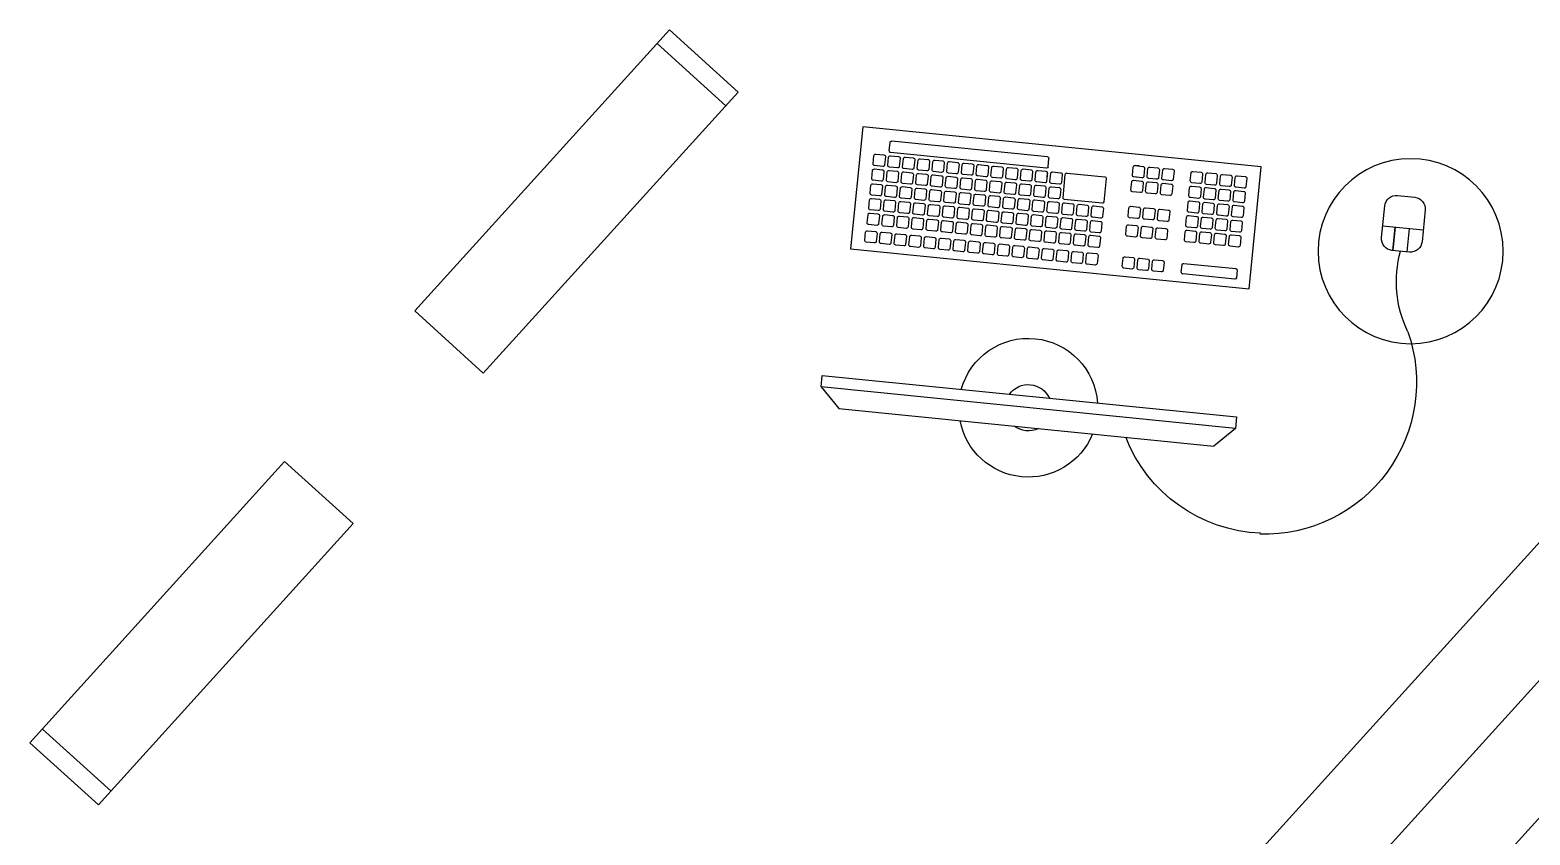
# Model space of a CAD drawing. Extents: x -1.7 to 87, y -33.6 to 19.
# Drawn here: x 74.022 to 75.643, y -11.277 to -10.407 of the extents above; entities that cross this region are included whole.
import ezdxf

# ---------------------------------------------------------------- set-up
doc = ezdxf.new("R2010")
doc.units = 0
doc.layers.add('AR-MOB', color=2, linetype='Continuous')

# ---------------------------------------------------------------- blocks, each defined once
blk = doc.blocks.new('CPU')
at = {"color": 1}
blk.add_line((1.1721, 1.0512), (1.1721, 0.9512), dxfattribs=at)
blk.add_lwpolyline([(0.7821, 0.9512), (1.1921, 0.9512), (1.1921, 1.0512), (0.7821, 1.0512)], close=True, dxfattribs=at)
blk = doc.blocks.new('estacao de trabalho 290 x 150')
at = {"color": 252}
for p, q in [((-0.691, 0.7737), (-0.5904, 0.9098)), ((-0.5808, 0.9046), (-0.5882, 0.9101)), ((-0.681, 0.7663), (-0.5804, 0.9024)), ((-0.5718, 0.898), (-0.5753, 0.9006)), ((-0.6832, 0.7659), (-0.6907, 0.7714)), ((-0.6743, 0.7593), (-0.6777, 0.7619)), ((-0.6921, 0.7463), (-0.7165, 0.7132)), ((-0.6693, 0.7315), (-0.6898, 0.7467)), ((-0.6934, 0.6962), (-0.669, 0.7293)), ((-0.7501, 0.6937), (-0.7475, 0.6972)), ((-0.7162, 0.711), (-0.6957, 0.6958)), ((-0.7401, 0.6863), (-0.7375, 0.6898)), ((-0.7044, 0.5873), (-0.7381, 0.5416)), ((-0.6955, 0.5827), (-0.7022, 0.5876)), ((-0.7289, 0.5348), (-0.6952, 0.5804)), ((-0.7378, 0.5394), (-0.7311, 0.5345))]:
    blk.add_line(p, q, dxfattribs=at)
at = {"color": 2}
for p, q in [((-0.3423, 0.788), (-0.3379, 0.7583)), ((-0.3379, 0.7583), (-0.5801, 0.4305)), ((-0.8789, 0.4551), (-0.905, 0.4198)), ((-0.8666, 0.4291), (-0.887, 0.4442)), ((-0.887, 0.4442), (-0.8666, 0.4291)), ((-0.8758, 0.4167), (-0.8962, 0.4318)), ((-0.6097, 0.426), (-0.5801, 0.4305))]:
    blk.add_line(p, q, dxfattribs=at)
for points in [[(-0.8381, 0.5953), (-0.5809, 0.9435), (-0.4743, 0.8647), (-0.7315, 0.5165)], [(-1.45, 0), (1.45, 0), (1.45, 0.1), (-1.45, 0.1)]]:
    blk.add_lwpolyline(points, close=True, dxfattribs=at)
at = {"color": 252}
for points in [[(-0.5588, 0.9083), (-0.5658, 0.9134, 0.414214), (-0.5684, 0.913), (-0.5736, 0.9061, 0.414214), (-0.5732, 0.9034), (-0.5662, 0.8983, 0.414214), (-0.5636, 0.8987), (-0.5584, 0.9057, 0.414214)], [(-0.5683, 0.8954), (-0.5753, 0.9006, 0.414214), (-0.5779, 0.9002), (-0.5831, 0.8932, 0.414214), (-0.5827, 0.8906), (-0.5757, 0.8854, 0.414214), (-0.5731, 0.8858), (-0.5679, 0.8928, 0.414214)], [(-0.546, 0.8988), (-0.5529, 0.9039, 0.414214), (-0.5556, 0.9035), (-0.5607, 0.8966, 0.414214), (-0.5603, 0.8939), (-0.5533, 0.8888, 0.414214), (-0.5507, 0.8892), (-0.5456, 0.8962, 0.414214)], [(-0.5331, 0.8893), (-0.54, 0.8944, 0.414214), (-0.5427, 0.894), (-0.5478, 0.8871, 0.414214), (-0.5474, 0.8844), (-0.5405, 0.8793, 0.414214), (-0.5378, 0.8797), (-0.5327, 0.8866, 0.414214)], [(-0.5778, 0.8826), (-0.5848, 0.8877, 0.414214), (-0.5874, 0.8873), (-0.5926, 0.8804, 0.414214), (-0.5922, 0.8777), (-0.5852, 0.8726, 0.414214), (-0.5826, 0.873), (-0.5774, 0.8799, 0.414214)], [(-0.565, 0.8731), (-0.5719, 0.8782, 0.414214), (-0.5746, 0.8778), (-0.5797, 0.8708, 0.414214), (-0.5793, 0.8682), (-0.5724, 0.8631, 0.414214), (-0.5697, 0.8635), (-0.5646, 0.8704, 0.414214)], [(-0.5555, 0.8859), (-0.5624, 0.8911, 0.414214), (-0.5651, 0.8907), (-0.5702, 0.8837, 0.414214), (-0.5698, 0.8811), (-0.5629, 0.8759, 0.414214), (-0.5602, 0.8763), (-0.5551, 0.8833, 0.414214)], [(-0.5426, 0.8764), (-0.5495, 0.8816, 0.414214), (-0.5522, 0.8812), (-0.5573, 0.8742, 0.414214), (-0.5569, 0.8716), (-0.55, 0.8664, 0.414214), (-0.5473, 0.8668), (-0.5422, 0.8738, 0.414214)], [(-0.5202, 0.8798), (-0.5272, 0.8849, 0.414214), (-0.5298, 0.8845), (-0.535, 0.8776, 0.414214), (-0.5346, 0.8749), (-0.5276, 0.8698, 0.414214), (-0.525, 0.8702), (-0.5198, 0.8771, 0.414214)], [(-0.5073, 0.8703), (-0.5143, 0.8754, 0.414214), (-0.5169, 0.875), (-0.5221, 0.8681, 0.414214), (-0.5217, 0.8654), (-0.5147, 0.8603, 0.414214), (-0.5121, 0.8607), (-0.507, 0.8676, 0.414214)], [(-0.5969, 0.8568), (-0.6038, 0.862, 0.414214), (-0.6065, 0.8616), (-0.6116, 0.8546, 0.414214), (-0.6112, 0.852), (-0.6042, 0.8468, 0.414214), (-0.6016, 0.8472), (-0.5965, 0.8542, 0.414214)], [(-0.5873, 0.8697), (-0.5943, 0.8748, 0.414214), (-0.5969, 0.8744), (-0.6021, 0.8675, 0.414214), (-0.6017, 0.8648), (-0.5947, 0.8597, 0.414214), (-0.5921, 0.8601), (-0.5869, 0.8671, 0.414214)], [(-0.5745, 0.8602), (-0.5814, 0.8653, 0.414214), (-0.5841, 0.8649), (-0.5892, 0.858, 0.414214), (-0.5888, 0.8553), (-0.5819, 0.8502, 0.414214), (-0.5792, 0.8506), (-0.5741, 0.8575, 0.414214)], [(-0.5521, 0.8636), (-0.5591, 0.8687, 0.414214), (-0.5617, 0.8683), (-0.5668, 0.8613, 0.414214), (-0.5664, 0.8587), (-0.5595, 0.8536, 0.414214), (-0.5568, 0.8539), (-0.5517, 0.8609, 0.414214)], [(-0.5392, 0.854), (-0.5462, 0.8592, 0.414214), (-0.5488, 0.8588), (-0.554, 0.8518, 0.414214), (-0.5536, 0.8492), (-0.5466, 0.844, 0.414214), (-0.544, 0.8444), (-0.5388, 0.8514, 0.414214)], [(-0.5297, 0.8669), (-0.5367, 0.8721, 0.414214), (-0.5393, 0.8717), (-0.5445, 0.8647, 0.414214), (-0.5441, 0.8621), (-0.5371, 0.8569, 0.414214), (-0.5345, 0.8573), (-0.5293, 0.8643, 0.414214)], [(-0.5169, 0.8574), (-0.5238, 0.8625, 0.414214), (-0.5265, 0.8621), (-0.5316, 0.8552, 0.414214), (-0.5312, 0.8525), (-0.5242, 0.8474, 0.414214), (-0.5216, 0.8478), (-0.5165, 0.8548, 0.414214)], [(-0.4915, 0.8595), (-0.4985, 0.8646, 0.414214), (-0.5011, 0.8642), (-0.5063, 0.8573, 0.414214), (-0.5059, 0.8546), (-0.4989, 0.8495, 0.414214), (-0.4963, 0.8499), (-0.4911, 0.8569, 0.414214)], [(-0.6064, 0.844), (-0.6133, 0.8491, 0.414214), (-0.616, 0.8487), (-0.6211, 0.8417, 0.414214), (-0.6207, 0.8391), (-0.6137, 0.834, 0.414214), (-0.6111, 0.8344), (-0.606, 0.8413, 0.414214)], [(-0.584, 0.8473), (-0.5909, 0.8525, 0.414214), (-0.5936, 0.8521), (-0.5987, 0.8451, 0.414214), (-0.5983, 0.8425), (-0.5914, 0.8373, 0.414214), (-0.5887, 0.8377), (-0.5836, 0.8447, 0.414214)], [(-0.5711, 0.8378), (-0.5781, 0.843, 0.414214), (-0.5807, 0.8426), (-0.5859, 0.8356, 0.414214), (-0.5855, 0.833), (-0.5785, 0.8278, 0.414214), (-0.5759, 0.8282), (-0.5707, 0.8352, 0.414214)], [(-0.5616, 0.8507), (-0.5686, 0.8558, 0.414214), (-0.5712, 0.8554), (-0.5763, 0.8485, 0.414214), (-0.5759, 0.8458), (-0.569, 0.8407, 0.414214), (-0.5663, 0.8411), (-0.5612, 0.848, 0.414214)], [(-0.5487, 0.8412), (-0.5557, 0.8463, 0.414214), (-0.5583, 0.8459), (-0.5635, 0.839, 0.414214), (-0.5631, 0.8363), (-0.5561, 0.8312, 0.414214), (-0.5535, 0.8316), (-0.5483, 0.8385, 0.414214)], [(-0.5264, 0.8445), (-0.5333, 0.8497, 0.414214), (-0.536, 0.8493), (-0.5411, 0.8423, 0.414214), (-0.5407, 0.8397), (-0.5338, 0.8345, 0.414214), (-0.5311, 0.8349), (-0.526, 0.8419, 0.414214)], [(-0.501, 0.8466), (-0.508, 0.8518, 0.414214), (-0.5106, 0.8514), (-0.5158, 0.8444, 0.414214), (-0.5154, 0.8418), (-0.5084, 0.8366, 0.414214), (-0.5058, 0.837), (-0.5006, 0.844, 0.414214)], [(-0.6159, 0.8311), (-0.6228, 0.8362, 0.414214), (-0.6255, 0.8358), (-0.6306, 0.8289, 0.414214), (-0.6302, 0.8262), (-0.6233, 0.8211, 0.414214), (-0.6206, 0.8215), (-0.6155, 0.8284, 0.414214)], [(-0.603, 0.8216), (-0.61, 0.8267, 0.414214), (-0.6126, 0.8263), (-0.6177, 0.8194, 0.414214), (-0.6173, 0.8167), (-0.6104, 0.8116, 0.414214), (-0.6077, 0.812), (-0.6026, 0.8189, 0.414214)], [(-0.5935, 0.8345), (-0.6004, 0.8396, 0.414214), (-0.6031, 0.8392), (-0.6082, 0.8322, 0.414214), (-0.6078, 0.8296), (-0.6009, 0.8245, 0.414214), (-0.5982, 0.8249), (-0.5931, 0.8318, 0.414214)], [(-0.5806, 0.8249), (-0.5876, 0.8301, 0.414214), (-0.5902, 0.8297), (-0.5954, 0.8227, 0.414214), (-0.595, 0.8201), (-0.588, 0.8149, 0.414214), (-0.5854, 0.8153), (-0.5802, 0.8223, 0.414214)], [(-0.5582, 0.8283), (-0.5652, 0.8334, 0.414214), (-0.5678, 0.833), (-0.573, 0.8261, 0.414214), (-0.5726, 0.8234), (-0.5656, 0.8183, 0.414214), (-0.563, 0.8187), (-0.5578, 0.8257, 0.414214)], [(-0.5359, 0.8317), (-0.5428, 0.8368, 0.414214), (-0.5455, 0.8364), (-0.5506, 0.8295, 0.414214), (-0.5502, 0.8268), (-0.5433, 0.8217, 0.414214), (-0.5406, 0.8221), (-0.5355, 0.829, 0.414214)], [(-0.5105, 0.8338), (-0.5175, 0.8389, 0.414214), (-0.5201, 0.8385), (-0.5253, 0.8315, 0.414214), (-0.5249, 0.8289), (-0.5179, 0.8238, 0.414214), (-0.5153, 0.8242), (-0.5101, 0.8311, 0.414214)], [(-0.6349, 0.8054), (-0.6418, 0.8105, 0.414214), (-0.6445, 0.8101), (-0.6496, 0.8031, 0.414214), (-0.6492, 0.8005), (-0.6423, 0.7954, 0.414214), (-0.6396, 0.7958), (-0.6345, 0.8027, 0.414214)], [(-0.6254, 0.8182), (-0.6323, 0.8234, 0.414214), (-0.635, 0.823), (-0.6401, 0.816, 0.414214), (-0.6397, 0.8134), (-0.6328, 0.8082, 0.414214), (-0.6301, 0.8086), (-0.625, 0.8156, 0.414214)], [(-0.6125, 0.8087), (-0.6195, 0.8139, 0.414214), (-0.6221, 0.8135), (-0.6272, 0.8065, 0.414214), (-0.6268, 0.8039), (-0.6199, 0.7987, 0.414214), (-0.6172, 0.7991), (-0.6121, 0.8061, 0.414214)], [(-0.5901, 0.8121), (-0.5971, 0.8172, 0.414214), (-0.5997, 0.8168), (-0.6049, 0.8099, 0.414214), (-0.6045, 0.8072), (-0.5975, 0.8021, 0.414214), (-0.5949, 0.8025), (-0.5897, 0.8094, 0.414214)], [(-0.5678, 0.8154), (-0.5747, 0.8206, 0.414214), (-0.5774, 0.8202), (-0.5825, 0.8132, 0.414214), (-0.5821, 0.8106), (-0.5751, 0.8054, 0.414214), (-0.5725, 0.8058), (-0.5674, 0.8128, 0.414214)], [(-0.5549, 0.8059), (-0.5618, 0.8111, 0.414214), (-0.5645, 0.8107), (-0.5696, 0.8037, 0.414214), (-0.5692, 0.8011), (-0.5623, 0.7959, 0.414214), (-0.5596, 0.7963), (-0.5545, 0.8033, 0.414214)], [(-0.5454, 0.8188), (-0.5523, 0.8239, 0.414214), (-0.555, 0.8235), (-0.5601, 0.8166, 0.414214), (-0.5597, 0.8139), (-0.5528, 0.8088, 0.414214), (-0.5501, 0.8092), (-0.545, 0.8162, 0.414214)], [(-0.5295, 0.808), (-0.5365, 0.8132, 0.414214), (-0.5391, 0.8128), (-0.5443, 0.8058, 0.414214), (-0.5439, 0.8032), (-0.5369, 0.798, 0.414214), (-0.5343, 0.7984), (-0.5292, 0.8054, 0.414214)], [(-0.52, 0.8209), (-0.527, 0.826, 0.414214), (-0.5296, 0.8256), (-0.5348, 0.8187, 0.414214), (-0.5344, 0.816), (-0.5274, 0.8109, 0.414214), (-0.5248, 0.8113), (-0.5196, 0.8182, 0.414214)], [(-0.6444, 0.7925), (-0.6513, 0.7976, 0.414214), (-0.654, 0.7972), (-0.6591, 0.7903, 0.414214), (-0.6587, 0.7876), (-0.6518, 0.7825, 0.414214), (-0.6491, 0.7829), (-0.644, 0.7898, 0.414214)], [(-0.622, 0.7958), (-0.629, 0.801, 0.414214), (-0.6316, 0.8006), (-0.6368, 0.7936, 0.414214), (-0.6364, 0.791), (-0.6294, 0.7858, 0.414214), (-0.6268, 0.7862), (-0.6216, 0.7932, 0.414214)], [(-0.5996, 0.7992), (-0.6066, 0.8043, 0.414214), (-0.6092, 0.8039), (-0.6144, 0.797, 0.414214), (-0.614, 0.7943), (-0.607, 0.7892, 0.414214), (-0.6044, 0.7896), (-0.5992, 0.7966, 0.414214)], [(-0.5868, 0.7897), (-0.5937, 0.7948, 0.414214), (-0.5964, 0.7944), (-0.6015, 0.7875, 0.414214), (-0.6011, 0.7848), (-0.5942, 0.7797, 0.414214), (-0.5915, 0.7801), (-0.5864, 0.7871, 0.414214)], [(-0.5773, 0.8026), (-0.5842, 0.8077, 0.414214), (-0.5869, 0.8073), (-0.592, 0.8004, 0.414214), (-0.5916, 0.7977), (-0.5846, 0.7926, 0.414214), (-0.582, 0.793), (-0.5769, 0.7999, 0.414214)], [(-0.5644, 0.7931), (-0.5713, 0.7982, 0.414214), (-0.574, 0.7978), (-0.5791, 0.7908, 0.414214), (-0.5787, 0.7882), (-0.5718, 0.7831, 0.414214), (-0.5691, 0.7835), (-0.564, 0.7904, 0.414214)], [(-0.5391, 0.7952), (-0.546, 0.8003, 0.414214), (-0.5487, 0.7999), (-0.5538, 0.7929, 0.414214), (-0.5534, 0.7903), (-0.5464, 0.7852, 0.414214), (-0.5438, 0.7856), (-0.5387, 0.7925, 0.414214)], [(-0.6539, 0.7796), (-0.6608, 0.7848, 0.414214), (-0.6635, 0.7844), (-0.6686, 0.7774, 0.414214), (-0.6682, 0.7748), (-0.6613, 0.7696, 0.414214), (-0.6586, 0.77), (-0.6535, 0.777, 0.414214)], [(-0.6315, 0.783), (-0.6385, 0.7881, 0.414214), (-0.6411, 0.7877), (-0.6463, 0.7808, 0.414214), (-0.6459, 0.7781), (-0.6389, 0.773, 0.414214), (-0.6363, 0.7734), (-0.6311, 0.7803, 0.414214)], [(-0.6187, 0.7735), (-0.6256, 0.7786, 0.414214), (-0.6283, 0.7782), (-0.6334, 0.7713, 0.414214), (-0.633, 0.7686), (-0.626, 0.7635, 0.414214), (-0.6234, 0.7639), (-0.6183, 0.7708, 0.414214)], [(-0.6091, 0.7863), (-0.6161, 0.7915, 0.414214), (-0.6187, 0.7911), (-0.6239, 0.7841, 0.414214), (-0.6235, 0.7815), (-0.6165, 0.7763, 0.414214), (-0.6139, 0.7767), (-0.6087, 0.7837, 0.414214)], [(-0.5963, 0.7768), (-0.6032, 0.782, 0.414214), (-0.6059, 0.7816), (-0.611, 0.7746, 0.414214), (-0.6106, 0.772), (-0.6037, 0.7668, 0.414214), (-0.601, 0.7672), (-0.5959, 0.7742, 0.414214)], [(-0.5739, 0.7802), (-0.5809, 0.7853, 0.414214), (-0.5835, 0.7849), (-0.5886, 0.778, 0.414214), (-0.5882, 0.7753), (-0.5813, 0.7702, 0.414214), (-0.5786, 0.7706), (-0.5735, 0.7775, 0.414214)], [(-0.5486, 0.7823), (-0.5555, 0.7874, 0.414214), (-0.5582, 0.787), (-0.5633, 0.7801, 0.414214), (-0.5629, 0.7774), (-0.556, 0.7723, 0.414214), (-0.5533, 0.7727), (-0.5482, 0.7796, 0.414214)], [(-0.6634, 0.7667), (-0.6704, 0.7719, 0.414214), (-0.673, 0.7715), (-0.6781, 0.7645, 0.414214), (-0.6777, 0.7619), (-0.6708, 0.7567, 0.414214), (-0.6681, 0.7571), (-0.663, 0.7641, 0.414214)], [(-0.6505, 0.7572), (-0.6575, 0.7624, 0.414214), (-0.6601, 0.762), (-0.6653, 0.755, 0.414214), (-0.6649, 0.7524), (-0.6579, 0.7472, 0.414214), (-0.6553, 0.7476), (-0.6501, 0.7546, 0.414214)], [(-0.641, 0.7701), (-0.648, 0.7752, 0.414214), (-0.6506, 0.7748), (-0.6558, 0.7679, 0.414214), (-0.6554, 0.7652), (-0.6484, 0.7601, 0.414214), (-0.6458, 0.7605), (-0.6406, 0.7675, 0.414214)], [(-0.6282, 0.7606), (-0.6351, 0.7657, 0.414214), (-0.6378, 0.7653), (-0.6429, 0.7584, 0.414214), (-0.6425, 0.7557), (-0.6355, 0.7506, 0.414214), (-0.6329, 0.751), (-0.6278, 0.758, 0.414214)], [(-0.6058, 0.764), (-0.6127, 0.7691, 0.414214), (-0.6154, 0.7687), (-0.6205, 0.7617, 0.414214), (-0.6201, 0.7591), (-0.6132, 0.754, 0.414214), (-0.6105, 0.7544), (-0.6054, 0.7613, 0.414214)], [(-0.5834, 0.7673), (-0.5904, 0.7725, 0.414214), (-0.593, 0.7721), (-0.5981, 0.7651, 0.414214), (-0.5977, 0.7625), (-0.5908, 0.7573, 0.414214), (-0.5881, 0.7577), (-0.583, 0.7647, 0.414214)], [(-0.5676, 0.7566), (-0.5745, 0.7617, 0.414214), (-0.5772, 0.7613), (-0.5823, 0.7543, 0.414214), (-0.5819, 0.7517), (-0.575, 0.7465, 0.414214), (-0.5723, 0.7469), (-0.5672, 0.7539, 0.414214)], [(-0.5581, 0.7694), (-0.565, 0.7746, 0.414214), (-0.5677, 0.7742), (-0.5728, 0.7672, 0.414214), (-0.5724, 0.7646), (-0.5655, 0.7594, 0.414214), (-0.5628, 0.7598), (-0.5577, 0.7668, 0.414214)], [(-0.6729, 0.7539), (-0.6799, 0.759, 0.414214), (-0.6825, 0.7586), (-0.6877, 0.7517, 0.414214), (-0.6873, 0.749), (-0.6803, 0.7439, 0.414214), (-0.6777, 0.7443), (-0.6725, 0.7512, 0.414214)], [(-0.66, 0.7444), (-0.667, 0.7495, 0.414214), (-0.6696, 0.7491), (-0.6748, 0.7422, 0.414214), (-0.6744, 0.7395), (-0.6674, 0.7344, 0.414214), (-0.6648, 0.7348), (-0.6596, 0.7417, 0.414214)], [(-0.6377, 0.7477), (-0.6446, 0.7529, 0.414214), (-0.6473, 0.7525), (-0.6524, 0.7455, 0.414214), (-0.652, 0.7429), (-0.6451, 0.7377, 0.414214), (-0.6424, 0.7381), (-0.6373, 0.7451, 0.414214)], [(-0.6153, 0.7511), (-0.6222, 0.7562, 0.414214), (-0.6249, 0.7558), (-0.63, 0.7489, 0.414214), (-0.6296, 0.7462), (-0.6227, 0.7411, 0.414214), (-0.62, 0.7415), (-0.6149, 0.7484, 0.414214)], [(-0.6024, 0.7416), (-0.6094, 0.7467, 0.414214), (-0.612, 0.7463), (-0.6172, 0.7394, 0.414214), (-0.6168, 0.7367), (-0.6098, 0.7316, 0.414214), (-0.6072, 0.732), (-0.602, 0.7389, 0.414214)], [(-0.5929, 0.7545), (-0.5999, 0.7596, 0.414214), (-0.6025, 0.7592), (-0.6077, 0.7522, 0.414214), (-0.6073, 0.7496), (-0.6003, 0.7445, 0.414214), (-0.5977, 0.7449), (-0.5925, 0.7518, 0.414214)], [(-0.5771, 0.7437), (-0.584, 0.7488, 0.414214), (-0.5867, 0.7484), (-0.5918, 0.7415, 0.414214), (-0.5914, 0.7388), (-0.5845, 0.7337, 0.414214), (-0.5818, 0.7341), (-0.5767, 0.741, 0.414214)], [(-0.6472, 0.7349), (-0.6541, 0.74, 0.414214), (-0.6568, 0.7396), (-0.6619, 0.7326, 0.414214), (-0.6615, 0.73), (-0.6546, 0.7249, 0.414214), (-0.6519, 0.7253), (-0.6468, 0.7322, 0.414214)], [(-0.6343, 0.7254), (-0.6413, 0.7305, 0.414214), (-0.6439, 0.7301), (-0.649, 0.7231, 0.414214), (-0.6486, 0.7205), (-0.6417, 0.7154, 0.414214), (-0.639, 0.7158), (-0.6339, 0.7227, 0.414214)], [(-0.6248, 0.7382), (-0.6317, 0.7434, 0.414214), (-0.6344, 0.743), (-0.6395, 0.736, 0.414214), (-0.6391, 0.7334), (-0.6322, 0.7282, 0.414214), (-0.6295, 0.7286), (-0.6244, 0.7356, 0.414214)], [(-0.6119, 0.7287), (-0.6189, 0.7339, 0.414214), (-0.6215, 0.7335), (-0.6267, 0.7265, 0.414214), (-0.6263, 0.7239), (-0.6193, 0.7187, 0.414214), (-0.6167, 0.7191), (-0.6115, 0.7261, 0.414214)], [(-0.5866, 0.7308), (-0.5935, 0.7359, 0.414214), (-0.5962, 0.7356), (-0.6013, 0.7286, 0.414214), (-0.6009, 0.7259), (-0.594, 0.7208, 0.414214), (-0.5913, 0.7212), (-0.5862, 0.7282, 0.414214)], [(-0.6662, 0.7091), (-0.6731, 0.7143, 0.414214), (-0.6758, 0.7139), (-0.6809, 0.7069, 0.414214), (-0.6805, 0.7043), (-0.6736, 0.6991, 0.414214), (-0.6709, 0.6995), (-0.6658, 0.7065, 0.414214)], [(-0.6567, 0.722), (-0.6636, 0.7271, 0.414214), (-0.6663, 0.7267), (-0.6714, 0.7198, 0.414214), (-0.671, 0.7171), (-0.6641, 0.712, 0.414214), (-0.6614, 0.7124), (-0.6563, 0.7193, 0.414214)], [(-0.6438, 0.7125), (-0.6508, 0.7176, 0.414214), (-0.6534, 0.7172), (-0.6586, 0.7103, 0.414214), (-0.6582, 0.7076), (-0.6512, 0.7025, 0.414214), (-0.6486, 0.7029), (-0.6434, 0.7098, 0.414214)], [(-0.6214, 0.7158), (-0.6284, 0.721, 0.414214), (-0.631, 0.7206), (-0.6362, 0.7136, 0.414214), (-0.6358, 0.711), (-0.6288, 0.7058, 0.414214), (-0.6262, 0.7062), (-0.621, 0.7132, 0.414214)], [(-0.5961, 0.7179), (-0.6031, 0.7231, 0.414214), (-0.6057, 0.7227), (-0.6108, 0.7157, 0.414214), (-0.6104, 0.7131), (-0.6035, 0.7079, 0.414214), (-0.6008, 0.7083), (-0.5957, 0.7153, 0.414214)], [(-0.7379, 0.6924), (-0.7448, 0.6976, 0.414214), (-0.7475, 0.6972), (-0.7526, 0.6902, 0.414214), (-0.7522, 0.6876), (-0.7453, 0.6824, 0.414214), (-0.7426, 0.6828), (-0.7375, 0.6898, 0.414214)], [(-0.6757, 0.6963), (-0.6826, 0.7014, 0.414214), (-0.6853, 0.701), (-0.6904, 0.694, 0.414214), (-0.69, 0.6914), (-0.6831, 0.6863, 0.414214), (-0.6804, 0.6867), (-0.6753, 0.6936, 0.414214)], [(-0.6533, 0.6996), (-0.6603, 0.7048, 0.414214), (-0.6629, 0.7044), (-0.6681, 0.6974, 0.414214), (-0.6677, 0.6948), (-0.6607, 0.6896, 0.414214), (-0.6581, 0.69), (-0.6529, 0.697, 0.414214)], [(-0.6309, 0.703), (-0.6379, 0.7081, 0.414214), (-0.6405, 0.7077), (-0.6457, 0.7008, 0.414214), (-0.6453, 0.6981), (-0.6383, 0.693, 0.414214), (-0.6357, 0.6934), (-0.6305, 0.7003, 0.414214)], [(-0.6151, 0.6922), (-0.6221, 0.6973, 0.414214), (-0.6247, 0.6969), (-0.6299, 0.69, 0.414214), (-0.6295, 0.6873), (-0.6225, 0.6822, 0.414214), (-0.6199, 0.6826), (-0.6147, 0.6896, 0.414214)], [(-0.6056, 0.7051), (-0.6126, 0.7102, 0.414214), (-0.6152, 0.7098), (-0.6203, 0.7029, 0.414214), (-0.6199, 0.7002), (-0.613, 0.6951, 0.414214), (-0.6103, 0.6955), (-0.6052, 0.7024, 0.414214)], [(-0.7474, 0.6796), (-0.7544, 0.6847, 0.414214), (-0.757, 0.6843), (-0.7621, 0.6773, 0.414214), (-0.7617, 0.6747), (-0.7548, 0.6696, 0.414214), (-0.7521, 0.67), (-0.747, 0.6769, 0.414214)], [(-0.725, 0.6829), (-0.732, 0.6881, 0.414214), (-0.7346, 0.6877), (-0.7398, 0.6807, 0.414214), (-0.7394, 0.6781), (-0.7324, 0.6729, 0.414214), (-0.7298, 0.6733), (-0.7246, 0.6803, 0.414214)], [(-0.6628, 0.6867), (-0.6698, 0.6919, 0.414214), (-0.6724, 0.6915), (-0.6776, 0.6845, 0.414214), (-0.6772, 0.6819), (-0.6702, 0.6767, 0.414214), (-0.6676, 0.6771), (-0.6624, 0.6841, 0.414214)], [(-0.65, 0.6772), (-0.6569, 0.6824, 0.414214), (-0.6596, 0.682), (-0.6647, 0.675, 0.414214), (-0.6643, 0.6724), (-0.6573, 0.6672, 0.414214), (-0.6547, 0.6676), (-0.6496, 0.6746, 0.414214)], [(-0.6405, 0.6901), (-0.6474, 0.6952, 0.414214), (-0.65, 0.6948), (-0.6552, 0.6879, 0.414214), (-0.6548, 0.6852), (-0.6478, 0.6801, 0.414214), (-0.6452, 0.6805), (-0.6401, 0.6875, 0.414214)], [(-0.6246, 0.6793), (-0.6316, 0.6845, 0.414214), (-0.6342, 0.6841), (-0.6394, 0.6771, 0.414214), (-0.639, 0.6745), (-0.632, 0.6693, 0.414214), (-0.6294, 0.6697), (-0.6242, 0.6767, 0.414214)], [(-0.7569, 0.6667), (-0.7639, 0.6718, 0.414214), (-0.7665, 0.6714), (-0.7716, 0.6645, 0.414214), (-0.7713, 0.6618), (-0.7643, 0.6567, 0.414214), (-0.7617, 0.6571), (-0.7565, 0.664, 0.414214)], [(-0.7345, 0.6701), (-0.7415, 0.6752, 0.414214), (-0.7441, 0.6748), (-0.7493, 0.6678, 0.414214), (-0.7489, 0.6652), (-0.7419, 0.6601, 0.414214), (-0.7393, 0.6605), (-0.7341, 0.6674, 0.414214)], [(-0.7021, 0.6664), (-0.7091, 0.6715, 0.414214), (-0.7117, 0.6711), (-0.7169, 0.6641, 0.414214), (-0.7165, 0.6615), (-0.7095, 0.6564, 0.414214), (-0.7069, 0.6568), (-0.7017, 0.6637, 0.414214)], [(-0.6341, 0.6665), (-0.6411, 0.6716, 0.414214), (-0.6437, 0.6712), (-0.6489, 0.6643, 0.414214), (-0.6485, 0.6616), (-0.6415, 0.6565, 0.414214), (-0.6389, 0.6569), (-0.6337, 0.6638, 0.414214)], [(-0.744, 0.6572), (-0.751, 0.6623, 0.414214), (-0.7536, 0.6619), (-0.7588, 0.655, 0.414214), (-0.7584, 0.6523), (-0.7514, 0.6472, 0.414214), (-0.7488, 0.6476), (-0.7436, 0.6545, 0.414214)], [(-0.7116, 0.6535), (-0.7186, 0.6586, 0.414214), (-0.7212, 0.6582), (-0.7264, 0.6513, 0.414214), (-0.726, 0.6486), (-0.719, 0.6435, 0.414214), (-0.7164, 0.6439), (-0.7112, 0.6508, 0.414214)], [(-0.6857, 0.6548), (-0.6927, 0.6599, 0.414214), (-0.6953, 0.6595), (-0.7004, 0.6525, 0.414214), (-0.7, 0.6499), (-0.6931, 0.6448, 0.414214), (-0.6904, 0.6451), (-0.6853, 0.6521, 0.414214)], [(-0.7847, 0.629), (-0.7917, 0.6341, 0.414214), (-0.7943, 0.6337), (-0.7995, 0.6268, 0.414214), (-0.7991, 0.6241), (-0.7921, 0.619, 0.414214), (-0.7895, 0.6194), (-0.7843, 0.6263, 0.414214)], [(-0.7752, 0.6418), (-0.7822, 0.647, 0.414214), (-0.7848, 0.6466), (-0.79, 0.6396, 0.414214), (-0.7896, 0.637), (-0.7826, 0.6318, 0.414214), (-0.78, 0.6322), (-0.7748, 0.6392, 0.414214)], [(-0.7624, 0.6323), (-0.7693, 0.6375, 0.414214), (-0.772, 0.6371), (-0.7771, 0.6301, 0.414214), (-0.7767, 0.6275), (-0.7698, 0.6223, 0.414214), (-0.7671, 0.6227), (-0.762, 0.6297, 0.414214)], [(-0.7211, 0.6406), (-0.7281, 0.6458, 0.414214), (-0.7307, 0.6454), (-0.7359, 0.6384, 0.414214), (-0.7355, 0.6358), (-0.7285, 0.6306, 0.414214), (-0.7259, 0.631), (-0.7207, 0.638, 0.414214)], [(-0.7047, 0.629), (-0.7117, 0.6342, 0.414214), (-0.7143, 0.6338), (-0.7195, 0.6268, 0.414214), (-0.7191, 0.6242), (-0.7121, 0.619, 0.414214), (-0.7095, 0.6194), (-0.7043, 0.6264, 0.414214)], [(-0.6952, 0.6419), (-0.7022, 0.647, 0.414214), (-0.7048, 0.6466), (-0.7099, 0.6397, 0.414214), (-0.7095, 0.637), (-0.7026, 0.6319, 0.414214), (-0.6999, 0.6323), (-0.6948, 0.6392, 0.414214)], [(-0.6575, 0.6343), (-0.6645, 0.6395, 0.414214), (-0.6671, 0.6391), (-0.6723, 0.6321, 0.414214), (-0.6719, 0.6295), (-0.6649, 0.6243, 0.414214), (-0.6623, 0.6247), (-0.6571, 0.6317, 0.414214)], [(-0.7942, 0.6161), (-0.8012, 0.6212, 0.414214), (-0.8038, 0.6208), (-0.809, 0.6139, 0.414214), (-0.8086, 0.6112), (-0.8016, 0.6061, 0.414214), (-0.799, 0.6065), (-0.7938, 0.6135, 0.414214)], [(-0.7719, 0.6195), (-0.7788, 0.6246, 0.414214), (-0.7815, 0.6242), (-0.7866, 0.6173, 0.414214), (-0.7862, 0.6146), (-0.7793, 0.6095, 0.414214), (-0.7766, 0.6099), (-0.7715, 0.6168, 0.414214)], [(-0.7495, 0.6228), (-0.7564, 0.628, 0.414214), (-0.7591, 0.6276), (-0.7642, 0.6206, 0.414214), (-0.7638, 0.618), (-0.7569, 0.6128, 0.414214), (-0.7542, 0.6132), (-0.7491, 0.6202, 0.414214)], [(-0.7366, 0.6133), (-0.7436, 0.6185, 0.414214), (-0.7462, 0.6181), (-0.7514, 0.6111, 0.414214), (-0.751, 0.6085), (-0.744, 0.6033, 0.414214), (-0.7414, 0.6037), (-0.7362, 0.6107, 0.414214)], [(-0.667, 0.6215), (-0.674, 0.6266, 0.414214), (-0.6766, 0.6262), (-0.6818, 0.6192, 0.414214), (-0.6814, 0.6166), (-0.6744, 0.6115, 0.414214), (-0.6718, 0.6119), (-0.6666, 0.6188, 0.414214)], [(-0.8038, 0.6032), (-0.8107, 0.6084, 0.414214), (-0.8134, 0.608), (-0.8185, 0.601, 0.414214), (-0.8181, 0.5984), (-0.8111, 0.5932, 0.414214), (-0.8085, 0.5936), (-0.8034, 0.6006, 0.414214)], [(-0.7814, 0.6066), (-0.7883, 0.6117, 0.414214), (-0.791, 0.6113), (-0.7961, 0.6044, 0.414214), (-0.7957, 0.6017), (-0.7888, 0.5966, 0.414214), (-0.7861, 0.597), (-0.781, 0.604, 0.414214)], [(-0.7685, 0.5971), (-0.7755, 0.6022, 0.414214), (-0.7781, 0.6018), (-0.7832, 0.5949, 0.414214), (-0.7828, 0.5922), (-0.7759, 0.5871, 0.414214), (-0.7732, 0.5875), (-0.7681, 0.5944, 0.414214)], [(-0.759, 0.61), (-0.766, 0.6151, 0.414214), (-0.7686, 0.6147), (-0.7737, 0.6077, 0.414214), (-0.7733, 0.6051), (-0.7664, 0.6, 0.414214), (-0.7637, 0.6004), (-0.7586, 0.6073, 0.414214)], [(-0.7461, 0.6005), (-0.7531, 0.6056, 0.414214), (-0.7557, 0.6052), (-0.7609, 0.5982, 0.414214), (-0.7605, 0.5956), (-0.7535, 0.5905, 0.414214), (-0.7509, 0.5909), (-0.7457, 0.5978, 0.414214)], [(-0.7238, 0.6038), (-0.7307, 0.609, 0.414214), (-0.7334, 0.6086), (-0.7385, 0.6016, 0.414214), (-0.7381, 0.599), (-0.7311, 0.5938, 0.414214), (-0.7285, 0.5942), (-0.7234, 0.6012, 0.414214)], [(-0.6766, 0.6086), (-0.6835, 0.6137, 0.414214), (-0.6862, 0.6133), (-0.6913, 0.6064, 0.414214), (-0.6909, 0.6037), (-0.6839, 0.5986, 0.414214), (-0.6813, 0.599), (-0.6762, 0.6059, 0.414214)], [(-0.7909, 0.5937), (-0.7978, 0.5989, 0.414214), (-0.8005, 0.5985), (-0.8056, 0.5915, 0.414214), (-0.8052, 0.5889), (-0.7983, 0.5837, 0.414214), (-0.7956, 0.5841), (-0.7905, 0.5911, 0.414214)], [(-0.778, 0.5842), (-0.785, 0.5894, 0.414214), (-0.7876, 0.589), (-0.7928, 0.582, 0.414214), (-0.7924, 0.5794), (-0.7854, 0.5742, 0.414214), (-0.7828, 0.5746), (-0.7776, 0.5816, 0.414214)], [(-0.7556, 0.5876), (-0.7626, 0.5927, 0.414214), (-0.7652, 0.5923), (-0.7704, 0.5854, 0.414214), (-0.77, 0.5827), (-0.763, 0.5776, 0.414214), (-0.7604, 0.578), (-0.7552, 0.5849, 0.414214)], [(-0.7428, 0.5781), (-0.7497, 0.5832, 0.414214), (-0.7524, 0.5828), (-0.7575, 0.5759, 0.414214), (-0.7571, 0.5732), (-0.7502, 0.5681, 0.414214), (-0.7475, 0.5685), (-0.7424, 0.5754, 0.414214)], [(-0.7333, 0.5909), (-0.7402, 0.5961, 0.414214), (-0.7429, 0.5957), (-0.748, 0.5887, 0.414214), (-0.7476, 0.5861), (-0.7407, 0.5809, 0.414214), (-0.738, 0.5813), (-0.7329, 0.5883, 0.414214)], [(-0.7651, 0.5747), (-0.7721, 0.5799, 0.414214), (-0.7747, 0.5795), (-0.7799, 0.5725, 0.414214), (-0.7795, 0.5699), (-0.7725, 0.5647, 0.414214), (-0.7699, 0.5651), (-0.7647, 0.5721, 0.414214)], [(-0.7523, 0.5652), (-0.7592, 0.5703, 0.414214), (-0.7619, 0.5699), (-0.767, 0.563, 0.414214), (-0.7666, 0.5603), (-0.7597, 0.5552, 0.414214), (-0.757, 0.5556), (-0.7519, 0.5626, 0.414214)]]:
    blk.add_lwpolyline(points, format="xyb", close=True, dxfattribs=at)
at = {"color": 1}
blk.add_lwpolyline([(-0.3524, 0.7954), (-0.6198, 0.4335), (-0.6097, 0.426), (-0.3423, 0.788)], close=True, dxfattribs=at)
at = {"color": 2}
blk.add_lwpolyline([(-0.925, 0.4502, 0.414214), (-0.9224, 0.4327), (-0.8947, 0.4122, 0.414214), (-0.8772, 0.4148), (-0.8659, 0.43, 0.414214), (-0.8686, 0.4475), (-0.8963, 0.468, 0.414214), (-0.9138, 0.4654)], format="xyb", close=True, dxfattribs=at)
at = {"color": 1}
blk.add_circle((-0.8788, 0.4144), 0.1, dxfattribs=at)
at = {"color": 252}
for centre, start, end in [((-0.5891, 0.9088), 53.544, 143.544), ((-0.5817, 0.9033), 323.544, 53.544), ((-0.6897, 0.7727), 143.544, 233.544), ((-0.6823, 0.7672), 233.544, 323.544), ((-0.6908, 0.7454), 53.544, 143.544), ((-0.6703, 0.7302), 323.544, 53.544), ((-0.7153, 0.7123), 143.544, 233.544), ((-0.6947, 0.6971), 233.544, 323.544), ((-0.7031, 0.5863), 53.544, 143.544), ((-0.6965, 0.5814), 323.544, 53.544), ((-0.7368, 0.5407), 143.544, 233.544), ((-0.7302, 0.5358), 233.544, 323.544)]:
    blk.add_arc(centre, 0.0016, start, end, dxfattribs=at)
at = {"color": 1}
for radius, start, end in [(0.075, 63.138, 223.9499), (0.075, 249.9739, 37.114), (0.025, 83.544, 203.544), (0.025, 291.5959, 355.492)]:
    blk.add_arc((-0.476, 0.607), radius, start, end, dxfattribs=at)
at = {"color": 2}
for centre, radius, start, end in [((-0.6697, 0.4348), 0.1637, 320.1264, 26.4045), ((-0.9266, 0.3121), 0.1233, 21.9141, 63.4984), ((-0.6679, 0.436), 0.164, 208.3713, 319.659)]:
    blk.add_arc(centre, radius, start, end, dxfattribs=at)
at = {"rotation": 180.0250248330859}
blk.add_blockref('CPU', (0.6734, 2.1201), dxfattribs=at)
at = {"xscale": -1, "rotation": 179.974975166914}
blk.add_blockref('CPU', (-0.675, 2.115), dxfattribs=at)

msp = doc.modelspace()

# ---------------------------------------------------------------- block references
at = {"layer": 'AR-MOB', "xscale": -1, "rotation": 47.81916666666783}
msp.add_blockref('estacao de trabalho 290 x 150', (75.2307, -11.5759), dxfattribs=at)
at = {"layer": 'AR-MOB', "rotation": 227.8191666666673}
msp.add_blockref('estacao de trabalho 290 x 150', (75.2307, -11.5759), dxfattribs=at)

doc.saveas('drawing.dxf')
